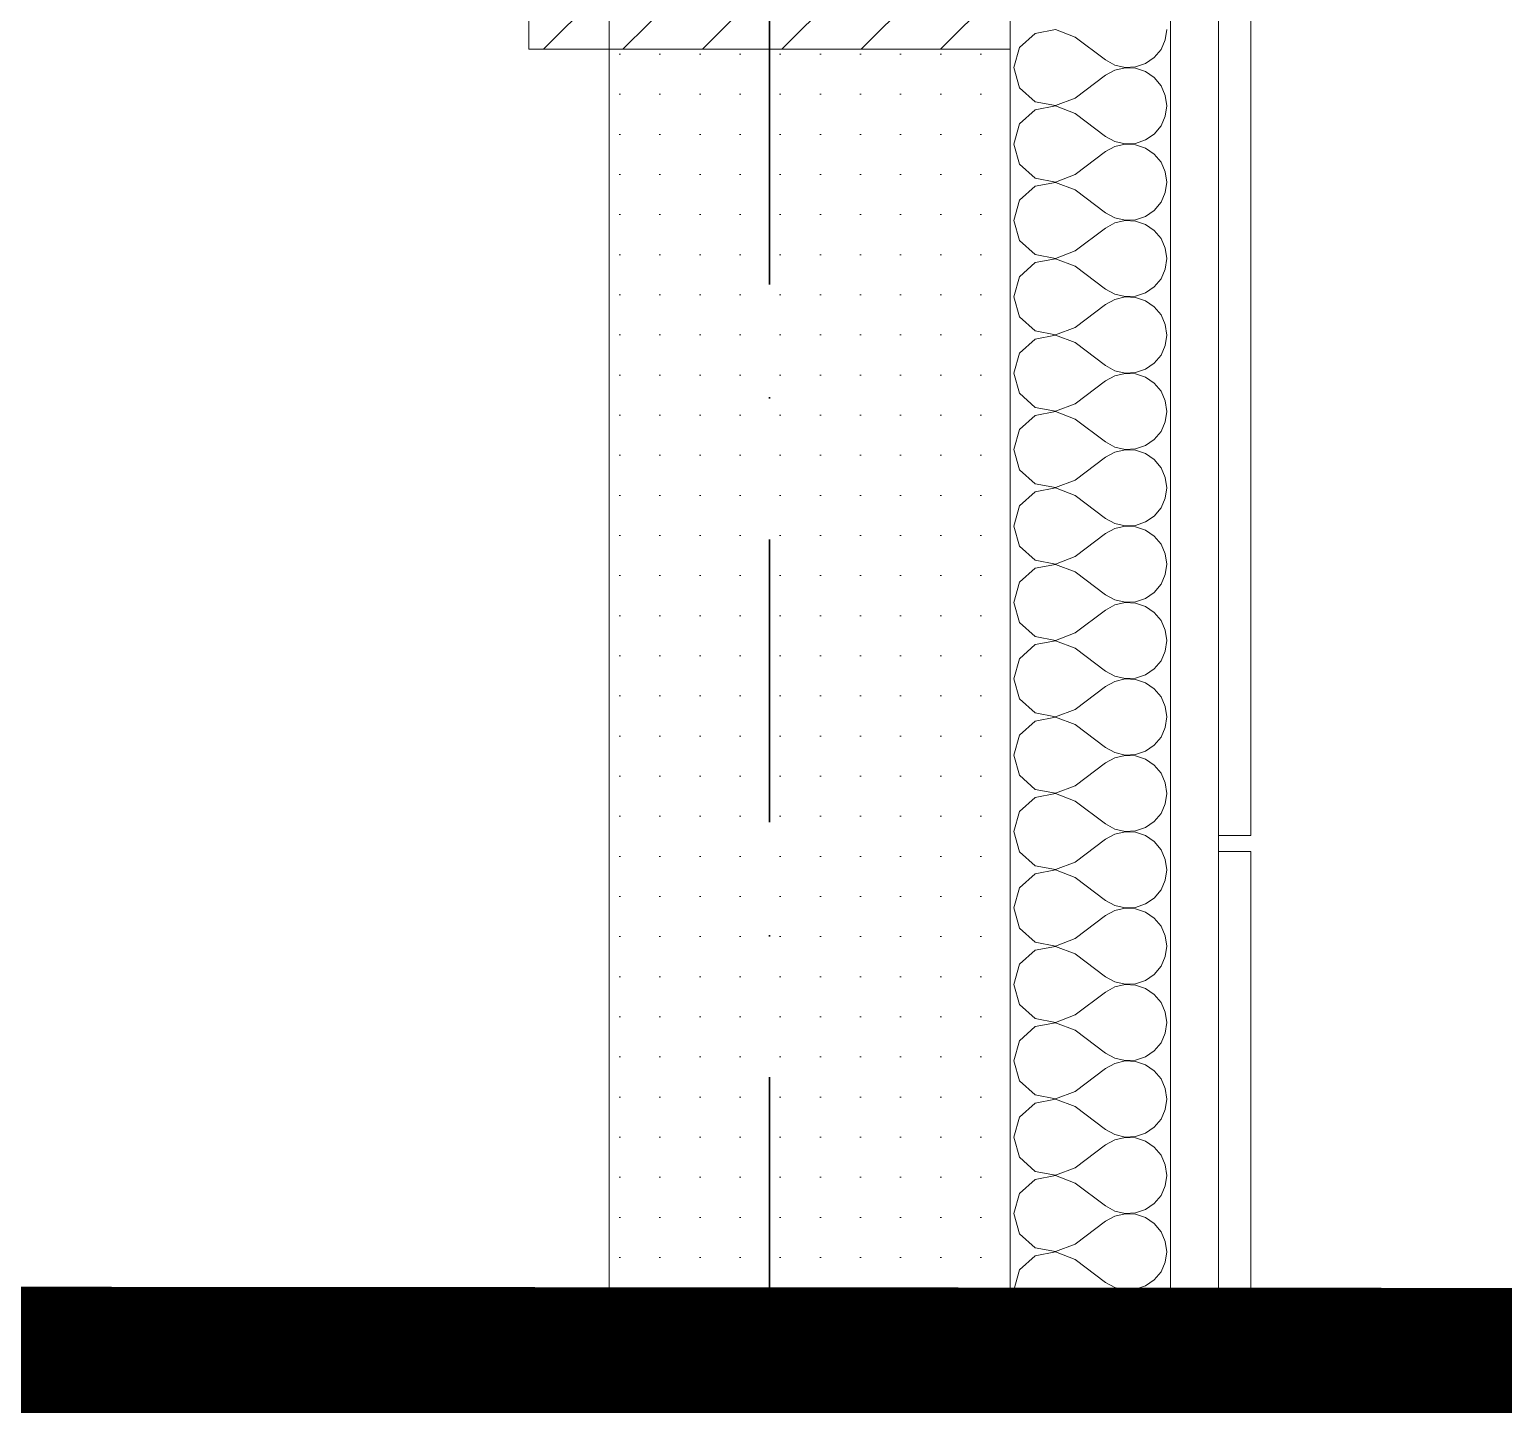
# Model space of a CAD drawing. Header units: millimetres. Extents: x 1322820 to 1391563, y 1051909 to 1098256.
# Drawn here: x 1365617 to 1366536, y 1085276 to 1086133 of the extents above; entities that cross this region are included whole.
import ezdxf
from ezdxf.enums import TextEntityAlignment as Align

# ---------------------------------------------------------------- set-up
doc = ezdxf.new("R2010")
doc.units = ezdxf.units.MM
doc.header["$MEASUREMENT"] = 0
doc.linetypes.add('Dot & Dashed', pattern=[335.138881, 176.388884, -88.194442, 0, -70.555556])
doc.layers.get('0').update_dxf_attribs({"true_color": 0x787878})
for name, color, linetype, true_color in [('arhitectura - decoratii fatada', 7, 'Continuous', 0x787878), ('New_arhitectura - axe', 7, 'Continuous', 0x787878), ('New_rezistenta - pereti de rezistenta', 7, 'Continuous', 0x787878), ('New_rezistenta - stalpi', 7, 'Continuous', 0x787878)]:
    doc.layers.add(name, color=color, linetype=linetype, true_color=true_color)
for name, color, linetype, lineweight, true_color in [('arhitectura - decoratii fatada_Pen_No__101', 7, 'Continuous', 13, 0x787878), ('New_arhitectura - axe_Pen_No__201', 7, 'Continuous', 35, 0x787878), ('New_arhitectura - suprafete DTAC_Pen_No__14', 7, 'Continuous', 18, 0x787878), ('New_rezistenta - pereti de rezistenta_Pen_No__1', 7, 'Continuous', 13, 0x787878), ('New_rezistenta - pereti de rezistenta_Pen_No__21', 7, 'Continuous', 20, 0x787878), ('New_rezistenta - stalpi_Pen_No__1', 7, 'Continuous', 13, 0x787878)]:
    doc.layers.add(name, color=color, linetype=linetype, lineweight=lineweight, true_color=true_color)
doc.layers.add('circuite prize vitali', color=1, linetype='Continuous')
doc.styles.add('GENERATED_STYLE_1', font='arialbd.ttf')

# ---------------------------------------------------------------- blocks, each defined once
blk = doc.blocks.new('*X90', base_point=(1356235.24, 1078942.57))
at = {"layer": 'New_rezistenta - pereti de rezistenta_Pen_No__1', "color": 7, "linetype": 'Continuous', "lineweight": 13}
for p, q in [((1366244.08, 1086130.53), (1366234.48, 1086121.75)), ((1366256.87, 1086132.95), (1366244.08, 1086130.53)), ((1366269.01, 1086128.28), (1366256.87, 1086132.95)), ((1366325.25, 1086126.54), (1366326.16, 1086133.05)), ((1366234.48, 1086121.75), (1366230.92, 1086109.24)), ((1366269.01, 1086128.28), (1366288.06, 1086114)), ((1366318.41, 1086115.47), (1366322.6, 1086120.53)), ((1366322.6, 1086120.53), (1366325.25, 1086126.54)), ((1366288.06, 1086114), (1366293.81, 1086110.82)), ((1366293.81, 1086110.82), (1366300.21, 1086109.33)), ((1366306.77, 1086109.65), (1366313, 1086111.75)), ((1366313, 1086111.75), (1366318.41, 1086115.47)), ((1366230.92, 1086109.24), (1366234.48, 1086096.72)), ((1366269.01, 1086090.19), (1366288.06, 1086104.48)), ((1366293.81, 1086107.65), (1366288.06, 1086104.48)), ((1366300.21, 1086109.14), (1366293.81, 1086107.65)), ((1366300.21, 1086109.33), (1366306.77, 1086109.65)), ((1366306.77, 1086108.82), (1366300.21, 1086109.14)), ((1366313, 1086106.72), (1366306.77, 1086108.82)), ((1366318.41, 1086103), (1366313, 1086106.72)), ((1366322.6, 1086097.94), (1366318.41, 1086103)), ((1366234.48, 1086096.72), (1366244.08, 1086087.94)), ((1366325.25, 1086091.93), (1366322.6, 1086097.94)), ((1366244.08, 1086087.94), (1366256.87, 1086085.52)), ((1366256.87, 1086085.33), (1366244.08, 1086082.91)), ((1366256.87, 1086085.52), (1366269.01, 1086090.19)), ((1366269.01, 1086080.67), (1366256.87, 1086085.33)), ((1366326.16, 1086085.43), (1366325.25, 1086091.93)), ((1366325.25, 1086078.92), (1366326.16, 1086085.43)), ((1366234.48, 1086074.14), (1366230.92, 1086061.62)), ((1366244.08, 1086082.91), (1366234.48, 1086074.14)), ((1366269.01, 1086080.67), (1366288.06, 1086066.38)), ((1366322.6, 1086072.91), (1366325.25, 1086078.92)), ((1366288.06, 1086066.38), (1366293.81, 1086063.2)), ((1366313, 1086064.13), (1366318.41, 1086067.85)), ((1366318.41, 1086067.85), (1366322.6, 1086072.91)), ((1366230.92, 1086061.62), (1366234.48, 1086049.1)), ((1366269.01, 1086042.57), (1366288.06, 1086056.86)), ((1366293.81, 1086060.03), (1366288.06, 1086056.86)), ((1366293.81, 1086063.2), (1366300.21, 1086061.71)), ((1366300.21, 1086061.52), (1366293.81, 1086060.03)), ((1366300.21, 1086061.71), (1366306.77, 1086062.03)), ((1366306.77, 1086061.2), (1366300.21, 1086061.52)), ((1366306.77, 1086062.03), (1366313, 1086064.13)), ((1366313, 1086059.1), (1366306.77, 1086061.2)), ((1366318.41, 1086055.38), (1366313, 1086059.1)), ((1366234.48, 1086049.1), (1366244.08, 1086040.32)), ((1366322.6, 1086050.33), (1366318.41, 1086055.38)), ((1366325.25, 1086044.31), (1366322.6, 1086050.33)), ((1366244.08, 1086040.32), (1366256.87, 1086037.9)), ((1366256.87, 1086037.71), (1366244.08, 1086035.29)), ((1366256.87, 1086037.9), (1366269.01, 1086042.57)), ((1366269.01, 1086033.05), (1366256.87, 1086037.71)), ((1366326.16, 1086037.81), (1366325.25, 1086044.31)), ((1366325.25, 1086031.3), (1366326.16, 1086037.81)), ((1366244.08, 1086035.29), (1366234.48, 1086026.52)), ((1366269.01, 1086033.05), (1366288.06, 1086018.76)), ((1366322.6, 1086025.29), (1366325.25, 1086031.3)), ((1366234.48, 1086026.52), (1366230.92, 1086014)), ((1366313, 1086016.51), (1366318.41, 1086020.23)), ((1366318.41, 1086020.23), (1366322.6, 1086025.29)), ((1366230.92, 1086014), (1366234.48, 1086001.48)), ((1366288.06, 1086018.76), (1366293.81, 1086015.58)), ((1366293.81, 1086012.42), (1366288.06, 1086009.24)), ((1366293.81, 1086015.58), (1366300.21, 1086014.1)), ((1366300.21, 1086013.9), (1366293.81, 1086012.42)), ((1366300.21, 1086014.1), (1366306.77, 1086014.41)), ((1366306.77, 1086013.58), (1366300.21, 1086013.9)), ((1366306.77, 1086014.41), (1366313, 1086016.51)), ((1366313, 1086011.49), (1366306.77, 1086013.58)), ((1366318.41, 1086007.77), (1366313, 1086011.49)), ((1366234.48, 1086001.48), (1366244.08, 1085992.7)), ((1366269.01, 1085994.95), (1366288.06, 1086009.24)), ((1366322.6, 1086002.71), (1366318.41, 1086007.77)), ((1366325.25, 1085996.7), (1366322.6, 1086002.71)), ((1366244.08, 1085992.7), (1366256.87, 1085990.29)), ((1366256.87, 1085990.29), (1366269.01, 1085994.95)), ((1366326.16, 1085990.19), (1366325.25, 1085996.7)), ((1366244.08, 1085987.68), (1366234.48, 1085978.9)), ((1366256.87, 1085990.09), (1366244.08, 1085987.68)), ((1366269.01, 1085985.43), (1366256.87, 1085990.09)), ((1366269.01, 1085985.43), (1366288.06, 1085971.14)), ((1366322.6, 1085977.67), (1366325.25, 1085983.68)), ((1366325.25, 1085983.68), (1366326.16, 1085990.19)), ((1366234.48, 1085978.9), (1366230.92, 1085966.38)), ((1366318.41, 1085972.61), (1366322.6, 1085977.67)), ((1366230.92, 1085966.38), (1366234.48, 1085953.86)), ((1366288.06, 1085971.14), (1366293.81, 1085967.96)), ((1366293.81, 1085964.8), (1366288.06, 1085961.62)), ((1366293.81, 1085967.96), (1366300.21, 1085966.48)), ((1366300.21, 1085966.28), (1366293.81, 1085964.8)), ((1366300.21, 1085966.48), (1366306.77, 1085966.79)), ((1366306.77, 1085965.97), (1366300.21, 1085966.28)), ((1366306.77, 1085966.79), (1366313, 1085968.89)), ((1366313, 1085963.87), (1366306.77, 1085965.97)), ((1366313, 1085968.89), (1366318.41, 1085972.61)), ((1366318.41, 1085960.15), (1366313, 1085963.87)), ((1366269.01, 1085947.33), (1366288.06, 1085961.62)), ((1366322.6, 1085955.09), (1366318.41, 1085960.15)), ((1366325.25, 1085949.08), (1366322.6, 1085955.09)), ((1366234.48, 1085953.86), (1366244.08, 1085945.08)), ((1366256.87, 1085942.67), (1366269.01, 1085947.33)), ((1366326.16, 1085942.57), (1366325.25, 1085949.08)), ((1366244.08, 1085940.06), (1366234.48, 1085931.28)), ((1366244.08, 1085945.08), (1366256.87, 1085942.67)), ((1366256.87, 1085942.47), (1366244.08, 1085940.06)), ((1366269.01, 1085937.81), (1366256.87, 1085942.47)), ((1366269.01, 1085937.81), (1366288.06, 1085923.52)), ((1366325.25, 1085936.06), (1366326.16, 1085942.57)), ((1366234.48, 1085931.28), (1366230.92, 1085918.76)), ((1366318.41, 1085924.99), (1366322.6, 1085930.05)), ((1366322.6, 1085930.05), (1366325.25, 1085936.06)), ((1366230.92, 1085918.76), (1366234.48, 1085906.24)), ((1366288.06, 1085923.52), (1366293.81, 1085920.34)), ((1366293.81, 1085920.34), (1366300.21, 1085918.86)), ((1366300.21, 1085918.66), (1366293.81, 1085917.18)), ((1366300.21, 1085918.86), (1366306.77, 1085919.18)), ((1366306.77, 1085918.35), (1366300.21, 1085918.66)), ((1366306.77, 1085919.18), (1366313, 1085921.27)), ((1366313, 1085916.25), (1366306.77, 1085918.35)), ((1366313, 1085921.27), (1366318.41, 1085924.99)), ((1366269.01, 1085899.71), (1366288.06, 1085914)), ((1366293.81, 1085917.18), (1366288.06, 1085914)), ((1366318.41, 1085912.53), (1366313, 1085916.25)), ((1366322.6, 1085907.47), (1366318.41, 1085912.53)), ((1366234.48, 1085906.24), (1366244.08, 1085897.46)), ((1366256.87, 1085895.05), (1366269.01, 1085899.71)), ((1366325.25, 1085901.46), (1366322.6, 1085907.47)), ((1366326.16, 1085894.95), (1366325.25, 1085901.46)), ((1366244.08, 1085892.44), (1366234.48, 1085883.66)), ((1366244.08, 1085897.46), (1366256.87, 1085895.05)), ((1366256.87, 1085894.86), (1366244.08, 1085892.44)), ((1366269.01, 1085890.19), (1366256.87, 1085894.86)), ((1366325.25, 1085888.44), (1366326.16, 1085894.95)), ((1366234.48, 1085883.66), (1366230.92, 1085871.14)), ((1366269.01, 1085890.19), (1366288.06, 1085875.9)), ((1366318.41, 1085877.38), (1366322.6, 1085882.43)), ((1366322.6, 1085882.43), (1366325.25, 1085888.44)), ((1366288.06, 1085875.9), (1366293.81, 1085872.72)), ((1366293.81, 1085872.72), (1366300.21, 1085871.24)), ((1366306.77, 1085871.56), (1366313, 1085873.66)), ((1366313, 1085873.66), (1366318.41, 1085877.38)), ((1366230.92, 1085871.14), (1366234.48, 1085858.62)), ((1366269.01, 1085852.09), (1366288.06, 1085866.38)), ((1366293.81, 1085869.56), (1366288.06, 1085866.38)), ((1366300.21, 1085871.05), (1366293.81, 1085869.56)), ((1366300.21, 1085871.24), (1366306.77, 1085871.56)), ((1366306.77, 1085870.73), (1366300.21, 1085871.05)), ((1366313, 1085868.63), (1366306.77, 1085870.73)), ((1366318.41, 1085864.91), (1366313, 1085868.63)), ((1366322.6, 1085859.85), (1366318.41, 1085864.91)), ((1366234.48, 1085858.62), (1366244.08, 1085849.85)), ((1366325.25, 1085853.84), (1366322.6, 1085859.85)), ((1366326.16, 1085847.33), (1366325.25, 1085853.84)), ((1366244.08, 1085844.82), (1366234.48, 1085836.04)), ((1366244.08, 1085849.85), (1366256.87, 1085847.43)), ((1366256.87, 1085847.24), (1366244.08, 1085844.82)), ((1366256.87, 1085847.43), (1366269.01, 1085852.09)), ((1366269.01, 1085842.57), (1366256.87, 1085847.24)), ((1366325.25, 1085840.83), (1366326.16, 1085847.33)), ((1366234.48, 1085836.04), (1366230.92, 1085823.52)), ((1366269.01, 1085842.57), (1366288.06, 1085828.28)), ((1366322.6, 1085834.81), (1366325.25, 1085840.83)), ((1366288.06, 1085828.28), (1366293.81, 1085825.11)), ((1366306.77, 1085823.94), (1366313, 1085826.04)), ((1366313, 1085826.04), (1366318.41, 1085829.76)), ((1366318.41, 1085829.76), (1366322.6, 1085834.81)), ((1366230.92, 1085823.52), (1366234.48, 1085811.01)), ((1366269.01, 1085804.48), (1366288.06, 1085818.76)), ((1366293.81, 1085821.94), (1366288.06, 1085818.76)), ((1366293.81, 1085825.11), (1366300.21, 1085823.62)), ((1366300.21, 1085823.43), (1366293.81, 1085821.94)), ((1366300.21, 1085823.62), (1366306.77, 1085823.94)), ((1366306.77, 1085823.11), (1366300.21, 1085823.43)), ((1366313, 1085821.01), (1366306.77, 1085823.11)), ((1366318.41, 1085817.29), (1366313, 1085821.01)), ((1366322.6, 1085812.23), (1366318.41, 1085817.29)), ((1366234.48, 1085811.01), (1366244.08, 1085802.23)), ((1366325.25, 1085806.22), (1366322.6, 1085812.23)), ((1366244.08, 1085802.23), (1366256.87, 1085799.81)), ((1366256.87, 1085799.62), (1366244.08, 1085797.2)), ((1366256.87, 1085799.81), (1366269.01, 1085804.48)), ((1366269.01, 1085794.95), (1366256.87, 1085799.62)), ((1366326.16, 1085799.71), (1366325.25, 1085806.22)), ((1366325.25, 1085793.21), (1366326.16, 1085799.71)), ((1366244.08, 1085797.2), (1366234.48, 1085788.42)), ((1366269.01, 1085794.95), (1366288.06, 1085780.67)), ((1366322.6, 1085787.2), (1366325.25, 1085793.21)), ((1366234.48, 1085788.42), (1366230.92, 1085775.9)), ((1366288.06, 1085780.67), (1366293.81, 1085777.49)), ((1366313, 1085778.42), (1366318.41, 1085782.14)), ((1366318.41, 1085782.14), (1366322.6, 1085787.2)), ((1366230.92, 1085775.9), (1366234.48, 1085763.39)), ((1366269.01, 1085756.86), (1366288.06, 1085771.14)), ((1366293.81, 1085774.32), (1366288.06, 1085771.14)), ((1366293.81, 1085777.49), (1366300.21, 1085776)), ((1366300.21, 1085775.81), (1366293.81, 1085774.32)), ((1366300.21, 1085776), (1366306.77, 1085776.32)), ((1366306.77, 1085775.49), (1366300.21, 1085775.81)), ((1366306.77, 1085776.32), (1366313, 1085778.42)), ((1366313, 1085773.39), (1366306.77, 1085775.49)), ((1366318.41, 1085769.67), (1366313, 1085773.39)), ((1366234.48, 1085763.39), (1366244.08, 1085754.61)), ((1366322.6, 1085764.61), (1366318.41, 1085769.67)), ((1366325.25, 1085758.6), (1366322.6, 1085764.61)), ((1366244.08, 1085754.61), (1366256.87, 1085752.19)), ((1366256.87, 1085752.19), (1366269.01, 1085756.86)), ((1366326.16, 1085752.09), (1366325.25, 1085758.6)), ((1366244.08, 1085749.58), (1366234.48, 1085740.8)), ((1366256.87, 1085752), (1366244.08, 1085749.58)), ((1366269.01, 1085747.33), (1366256.87, 1085752)), ((1366269.01, 1085747.33), (1366288.06, 1085733.05)), ((1366322.6, 1085739.58), (1366325.25, 1085745.59)), ((1366325.25, 1085745.59), (1366326.16, 1085752.09)), ((1366234.48, 1085740.8), (1366230.92, 1085728.28)), ((1366313, 1085730.8), (1366318.41, 1085734.52)), ((1366318.41, 1085734.52), (1366322.6, 1085739.58)), ((1366230.92, 1085728.28), (1366234.48, 1085715.77)), ((1366288.06, 1085733.05), (1366293.81, 1085729.87)), ((1366293.81, 1085726.7), (1366288.06, 1085723.52)), ((1366293.81, 1085729.87), (1366300.21, 1085728.38)), ((1366300.21, 1085728.19), (1366293.81, 1085726.7)), ((1366300.21, 1085728.38), (1366306.77, 1085728.7)), ((1366306.77, 1085727.87), (1366300.21, 1085728.19)), ((1366306.77, 1085728.7), (1366313, 1085730.8)), ((1366313, 1085725.77), (1366306.77, 1085727.87)), ((1366318.41, 1085722.05), (1366313, 1085725.77)), ((1366234.48, 1085715.77), (1366244.08, 1085706.99)), ((1366269.01, 1085709.24), (1366288.06, 1085723.52)), ((1366322.6, 1085716.99), (1366318.41, 1085722.05)), ((1366325.25, 1085710.98), (1366322.6, 1085716.99)), ((1366244.08, 1085706.99), (1366256.87, 1085704.57)), ((1366256.87, 1085704.57), (1366269.01, 1085709.24)), ((1366326.16, 1085704.48), (1366325.25, 1085710.98)), ((1366244.08, 1085701.96), (1366234.48, 1085693.18)), ((1366256.87, 1085704.38), (1366244.08, 1085701.96)), ((1366269.01, 1085699.71), (1366256.87, 1085704.38)), ((1366269.01, 1085699.71), (1366288.06, 1085685.43)), ((1366322.6, 1085691.96), (1366325.25, 1085697.97)), ((1366325.25, 1085697.97), (1366326.16, 1085704.48)), ((1366234.48, 1085693.18), (1366230.92, 1085680.67)), ((1366318.41, 1085686.9), (1366322.6, 1085691.96)), ((1366230.92, 1085680.67), (1366234.48, 1085668.15)), ((1366288.06, 1085685.43), (1366293.81, 1085682.25)), ((1366293.81, 1085679.08), (1366288.06, 1085675.9)), ((1366293.81, 1085682.25), (1366300.21, 1085680.76)), ((1366300.21, 1085680.57), (1366293.81, 1085679.08)), ((1366300.21, 1085680.76), (1366306.77, 1085681.08)), ((1366306.77, 1085680.25), (1366300.21, 1085680.57)), ((1366306.77, 1085681.08), (1366313, 1085683.18)), ((1366313, 1085678.15), (1366306.77, 1085680.25)), ((1366313, 1085683.18), (1366318.41, 1085686.9)), ((1366269.01, 1085661.62), (1366288.06, 1085675.9)), ((1366318.41, 1085674.43), (1366313, 1085678.15)), ((1366322.6, 1085669.37), (1366318.41, 1085674.43)), ((1366234.48, 1085668.15), (1366244.08, 1085659.37)), ((1366256.87, 1085656.95), (1366269.01, 1085661.62)), ((1366325.25, 1085663.36), (1366322.6, 1085669.37)), ((1366326.16, 1085656.86), (1366325.25, 1085663.36)), ((1366244.08, 1085654.34), (1366234.48, 1085645.56)), ((1366244.08, 1085659.37), (1366256.87, 1085656.95)), ((1366256.87, 1085656.76), (1366244.08, 1085654.34)), ((1366269.01, 1085652.09), (1366256.87, 1085656.76)), ((1366269.01, 1085652.09), (1366288.06, 1085637.81)), ((1366325.25, 1085650.35), (1366326.16, 1085656.86)), ((1366234.48, 1085645.56), (1366230.92, 1085633.05)), ((1366318.41, 1085639.28), (1366322.6, 1085644.34)), ((1366322.6, 1085644.34), (1366325.25, 1085650.35)), ((1366230.92, 1085633.05), (1366234.48, 1085620.53)), ((1366288.06, 1085637.81), (1366293.81, 1085634.63)), ((1366293.81, 1085634.63), (1366300.21, 1085633.14)), ((1366300.21, 1085633.14), (1366306.77, 1085633.46)), ((1366306.77, 1085633.46), (1366313, 1085635.56)), ((1366313, 1085635.56), (1366318.41, 1085639.28)), ((1366269.01, 1085614), (1366288.06, 1085628.28)), ((1366293.81, 1085631.46), (1366288.06, 1085628.28)), ((1366300.21, 1085632.95), (1366293.81, 1085631.46)), ((1366306.77, 1085632.63), (1366300.21, 1085632.95)), ((1366313, 1085630.53), (1366306.77, 1085632.63)), ((1366318.41, 1085626.81), (1366313, 1085630.53)), ((1366322.6, 1085621.75), (1366318.41, 1085626.81)), ((1366234.48, 1085620.53), (1366244.08, 1085611.75)), ((1366325.25, 1085615.74), (1366322.6, 1085621.75)), ((1366326.16, 1085609.24), (1366325.25, 1085615.74)), ((1366244.08, 1085606.72), (1366234.48, 1085597.94)), ((1366244.08, 1085611.75), (1366256.87, 1085609.33)), ((1366256.87, 1085609.14), (1366244.08, 1085606.72)), ((1366256.87, 1085609.33), (1366269.01, 1085614)), ((1366269.01, 1085604.48), (1366256.87, 1085609.14)), ((1366325.25, 1085602.73), (1366326.16, 1085609.24)), ((1366234.48, 1085597.94), (1366230.92, 1085585.43)), ((1366269.01, 1085604.48), (1366288.06, 1085590.19)), ((1366318.41, 1085591.66), (1366322.6, 1085596.72)), ((1366322.6, 1085596.72), (1366325.25, 1085602.73)), ((1366288.06, 1085590.19), (1366293.81, 1085587.01)), ((1366306.77, 1085585.84), (1366313, 1085587.94)), ((1366313, 1085587.94), (1366318.41, 1085591.66)), ((1366230.92, 1085585.43), (1366234.48, 1085572.91)), ((1366269.01, 1085566.38), (1366288.06, 1085580.67)), ((1366293.81, 1085583.84), (1366288.06, 1085580.67)), ((1366293.81, 1085587.01), (1366300.21, 1085585.52)), ((1366300.21, 1085585.33), (1366293.81, 1085583.84)), ((1366300.21, 1085585.52), (1366306.77, 1085585.84)), ((1366306.77, 1085585.01), (1366300.21, 1085585.33)), ((1366313, 1085582.91), (1366306.77, 1085585.01)), ((1366318.41, 1085579.19), (1366313, 1085582.91)), ((1366322.6, 1085574.14), (1366318.41, 1085579.19)), ((1366234.48, 1085572.91), (1366244.08, 1085564.13)), ((1366325.25, 1085568.12), (1366322.6, 1085574.14)), ((1366244.08, 1085564.13), (1366256.87, 1085561.71)), ((1366256.87, 1085561.52), (1366244.08, 1085559.1)), ((1366256.87, 1085561.71), (1366269.01, 1085566.38)), ((1366269.01, 1085556.86), (1366256.87, 1085561.52)), ((1366326.16, 1085561.62), (1366325.25, 1085568.12)), ((1366325.25, 1085555.11), (1366326.16, 1085561.62)), ((1366234.48, 1085550.33), (1366230.92, 1085537.81)), ((1366244.08, 1085559.1), (1366234.48, 1085550.33)), ((1366269.01, 1085556.86), (1366288.06, 1085542.57)), ((1366322.6, 1085549.1), (1366325.25, 1085555.11)), ((1366288.06, 1085542.57), (1366293.81, 1085539.39)), ((1366313, 1085540.32), (1366318.41, 1085544.04)), ((1366318.41, 1085544.04), (1366322.6, 1085549.1)), ((1366230.92, 1085537.81), (1366234.48, 1085525.29)), ((1366269.01, 1085518.76), (1366288.06, 1085533.05)), ((1366293.81, 1085536.23), (1366288.06, 1085533.05)), ((1366293.81, 1085539.39), (1366300.21, 1085537.9)), ((1366300.21, 1085537.71), (1366293.81, 1085536.23)), ((1366300.21, 1085537.9), (1366306.77, 1085538.22)), ((1366306.77, 1085537.39), (1366300.21, 1085537.71)), ((1366306.77, 1085538.22), (1366313, 1085540.32)), ((1366313, 1085535.29), (1366306.77, 1085537.39)), ((1366318.41, 1085531.57), (1366313, 1085535.29)), ((1366234.48, 1085525.29), (1366244.08, 1085516.51)), ((1366322.6, 1085526.52), (1366318.41, 1085531.57)), ((1366325.25, 1085520.51), (1366322.6, 1085526.52)), ((1366244.08, 1085516.51), (1366256.87, 1085514.1)), ((1366256.87, 1085513.9), (1366244.08, 1085511.49)), ((1366256.87, 1085514.1), (1366269.01, 1085518.76)), ((1366269.01, 1085509.24), (1366256.87, 1085513.9)), ((1366326.16, 1085514), (1366325.25, 1085520.51)), ((1366325.25, 1085507.49), (1366326.16, 1085514)), ((1366244.08, 1085511.49), (1366234.48, 1085502.71)), ((1366269.01, 1085509.24), (1366288.06, 1085494.95)), ((1366322.6, 1085501.48), (1366325.25, 1085507.49)), ((1366234.48, 1085502.71), (1366230.92, 1085490.19)), ((1366313, 1085492.7), (1366318.41, 1085496.42)), ((1366318.41, 1085496.42), (1366322.6, 1085501.48)), ((1366230.92, 1085490.19), (1366234.48, 1085477.67)), ((1366288.06, 1085494.95), (1366293.81, 1085491.77)), ((1366293.81, 1085488.61), (1366288.06, 1085485.43)), ((1366293.81, 1085491.77), (1366300.21, 1085490.29)), ((1366300.21, 1085490.09), (1366293.81, 1085488.61)), ((1366300.21, 1085490.29), (1366306.77, 1085490.6)), ((1366306.77, 1085489.77), (1366300.21, 1085490.09)), ((1366306.77, 1085490.6), (1366313, 1085492.7)), ((1366313, 1085487.68), (1366306.77, 1085489.77)), ((1366318.41, 1085483.96), (1366313, 1085487.68)), ((1366234.48, 1085477.67), (1366244.08, 1085468.89)), ((1366269.01, 1085471.14), (1366288.06, 1085485.43)), ((1366322.6, 1085478.9), (1366318.41, 1085483.96)), ((1366325.25, 1085472.89), (1366322.6, 1085478.9)), ((1366244.08, 1085468.89), (1366256.87, 1085466.48)), ((1366256.87, 1085466.48), (1366269.01, 1085471.14)), ((1366326.16, 1085466.38), (1366325.25, 1085472.89)), ((1366244.08, 1085463.87), (1366234.48, 1085455.09)), ((1366256.87, 1085466.28), (1366244.08, 1085463.87)), ((1366269.01, 1085461.62), (1366256.87, 1085466.28)), ((1366269.01, 1085461.62), (1366288.06, 1085447.33)), ((1366322.6, 1085453.86), (1366325.25, 1085459.87)), ((1366325.25, 1085459.87), (1366326.16, 1085466.38)), ((1366234.48, 1085455.09), (1366230.92, 1085442.57)), ((1366318.41, 1085448.8), (1366322.6, 1085453.86)), ((1366230.92, 1085442.57), (1366234.48, 1085430.05)), ((1366288.06, 1085447.33), (1366293.81, 1085444.15)), ((1366293.81, 1085440.99), (1366288.06, 1085437.81)), ((1366293.81, 1085444.15), (1366300.21, 1085442.67)), ((1366300.21, 1085442.47), (1366293.81, 1085440.99)), ((1366300.21, 1085442.67), (1366306.77, 1085442.98)), ((1366306.77, 1085442.16), (1366300.21, 1085442.47)), ((1366306.77, 1085442.98), (1366313, 1085445.08)), ((1366313, 1085440.06), (1366306.77, 1085442.16)), ((1366313, 1085445.08), (1366318.41, 1085448.8)), ((1366318.41, 1085436.34), (1366313, 1085440.06)), ((1366269.01, 1085423.52), (1366288.06, 1085437.81)), ((1366322.6, 1085431.28), (1366318.41, 1085436.34)), ((1366325.25, 1085425.27), (1366322.6, 1085431.28)), ((1366234.48, 1085430.05), (1366244.08, 1085421.27)), ((1366256.87, 1085418.86), (1366269.01, 1085423.52)), ((1366326.16, 1085418.76), (1366325.25, 1085425.27)), ((1366244.08, 1085416.25), (1366234.48, 1085407.47)), ((1366244.08, 1085421.27), (1366256.87, 1085418.86)), ((1366256.87, 1085418.66), (1366244.08, 1085416.25)), ((1366269.01, 1085414), (1366256.87, 1085418.66)), ((1366269.01, 1085414), (1366288.06, 1085399.71)), ((1366325.25, 1085412.25), (1366326.16, 1085418.76)), ((1366234.48, 1085407.47), (1366230.92, 1085394.95)), ((1366318.41, 1085401.19), (1366322.6, 1085406.24)), ((1366322.6, 1085406.24), (1366325.25, 1085412.25)), ((1366230.92, 1085394.95), (1366234.48, 1085382.43)), ((1366288.06, 1085399.71), (1366293.81, 1085396.53)), ((1366293.81, 1085396.53), (1366300.21, 1085395.05)), ((1366300.21, 1085394.86), (1366293.81, 1085393.37)), ((1366300.21, 1085395.05), (1366306.77, 1085395.37)), ((1366306.77, 1085394.54), (1366300.21, 1085394.86)), ((1366306.77, 1085395.37), (1366313, 1085397.46)), ((1366313, 1085392.44), (1366306.77, 1085394.54)), ((1366313, 1085397.46), (1366318.41, 1085401.19)), ((1366269.01, 1085375.9), (1366288.06, 1085390.19)), ((1366293.81, 1085393.37), (1366288.06, 1085390.19)), ((1366318.41, 1085388.72), (1366313, 1085392.44)), ((1366322.6, 1085383.66), (1366318.41, 1085388.72)), ((1366234.48, 1085382.43), (1366244.08, 1085373.66)), ((1366256.87, 1085371.24), (1366269.01, 1085375.9)), ((1366325.25, 1085377.65), (1366322.6, 1085383.66)), ((1366326.16, 1085371.14), (1366325.25, 1085377.65)), ((1366244.08, 1085368.63), (1366234.48, 1085359.85)), ((1366244.08, 1085373.66), (1366256.87, 1085371.24)), ((1366256.87, 1085371.05), (1366244.08, 1085368.63)), ((1366269.01, 1085366.38), (1366256.87, 1085371.05)), ((1366325.25, 1085364.64), (1366326.16, 1085371.14)), ((1366234.48, 1085359.85), (1366230.92, 1085347.33)), ((1366269.01, 1085366.38), (1366288.06, 1085352.09)), ((1366318.41, 1085353.57), (1366322.6, 1085358.62)), ((1366322.6, 1085358.62), (1366325.25, 1085364.64)), ((1366288.06, 1085352.09), (1366293.81, 1085348.92)), ((1366293.81, 1085348.92), (1366300.21, 1085347.43)), ((1366306.77, 1085347.75), (1366313, 1085349.85)), ((1366313, 1085349.85), (1366318.41, 1085353.57)), ((1366230.92, 1085347.33), (1366234.48, 1085334.81)), ((1366269.01, 1085328.28), (1366288.06, 1085342.57)), ((1366293.81, 1085345.75), (1366288.06, 1085342.57)), ((1366300.21, 1085347.24), (1366293.81, 1085345.75)), ((1366300.21, 1085347.43), (1366306.77, 1085347.75)), ((1366306.77, 1085346.92), (1366300.21, 1085347.24)), ((1366313, 1085344.82), (1366306.77, 1085346.92)), ((1366318.41, 1085341.1), (1366313, 1085344.82)), ((1366322.6, 1085336.04), (1366318.41, 1085341.1)), ((1366234.48, 1085334.81), (1366244.08, 1085326.04)), ((1366325.25, 1085330.03), (1366322.6, 1085336.04)), ((1366326.16, 1085323.52), (1366325.25, 1085330.03)), ((1366244.08, 1085321.01), (1366234.48, 1085312.23)), ((1366244.08, 1085326.04), (1366256.87, 1085323.62)), ((1366256.87, 1085323.43), (1366244.08, 1085321.01)), ((1366256.87, 1085323.62), (1366269.01, 1085328.28)), ((1366269.01, 1085318.76), (1366256.87, 1085323.43)), ((1366325.25, 1085317.02), (1366326.16, 1085323.52)), ((1366234.48, 1085312.23), (1366230.92, 1085299.71)), ((1366269.01, 1085318.76), (1366288.06, 1085304.48)), ((1366322.6, 1085311.01), (1366325.25, 1085317.02)), ((1366288.06, 1085304.48), (1366293.81, 1085301.3)), ((1366306.77, 1085300.13), (1366313, 1085302.23)), ((1366313, 1085302.23), (1366318.41, 1085305.95)), ((1366318.41, 1085305.95), (1366322.6, 1085311.01)), ((1366230.92, 1085299.71), (1366234.48, 1085287.2)), ((1366269.01, 1085280.67), (1366288.06, 1085294.95)), ((1366293.81, 1085298.13), (1366288.06, 1085294.95)), ((1366293.81, 1085301.3), (1366300.21, 1085299.81)), ((1366300.21, 1085299.62), (1366293.81, 1085298.13)), ((1366300.21, 1085299.81), (1366306.77, 1085300.13)), ((1366306.77, 1085299.3), (1366300.21, 1085299.62)), ((1366313, 1085297.2), (1366306.77, 1085299.3)), ((1366318.41, 1085293.48), (1366313, 1085297.2)), ((1366322.6, 1085288.42), (1366318.41, 1085293.48)), ((1366234.48, 1085287.2), (1366244.08, 1085278.42)), ((1366325.25, 1085282.41), (1366322.6, 1085288.42)), ((1366244.08, 1085278.42), (1366256.87, 1085276)), ((1366256.87, 1085276), (1366269.01, 1085280.67)), ((1366326.16, 1085275.9), (1366325.25, 1085282.41))]:
    blk.add_line(p, q, dxfattribs=at)
blk = doc.blocks.new('Wall_31_1', base_point=(1365978.54, 1085033.36))
at = {"layer": 'New_rezistenta - pereti de rezistenta', "linetype": 'Continuous', "lineweight": 0, "true_color": 0x000000}
h = blk.add_hatch(dxfattribs=at)
h.set_pattern_fill('GYPSUM_0001', color=18, style=0, pattern_type=2)
h.set_pattern_definition([(0, (1356235.236, 1078942.57), (0, 25), [0, -25])])
h.paths.add_polyline_path([(1365978.54, 1085033.36), (1366228.54, 1085033.36), (1366228.54, 1086120.65), (1365978.54, 1086120.65)])
at = {"layer": 'New_rezistenta - pereti de rezistenta_Pen_No__21', "color": 7, "linetype": 'Continuous', "lineweight": 20}
for p, q in [((1366328.54, 1084783.36), (1366328.54, 1086783.36)), ((1366228.54, 1085033.36), (1366228.54, 1086120.65))]:
    blk.add_line(p, q, dxfattribs=at)
at = {"layer": 'New_rezistenta - pereti de rezistenta_Pen_No__21', "color": 7, "linetype": 'Continuous', "lineweight": 20, "flags": 128}
for points in [[(1366358.54, 1084683.36), (1366358.54, 1086783.36)], [(1365978.54, 1086120.65), (1365978.54, 1085033.36)]]:
    blk.add_lwpolyline(points, dxfattribs=at)
at = {"layer": 'New_rezistenta - pereti de rezistenta', "color": 2, "lineweight": 13}
blk.add_blockref('*X90', (1356235.24, 1078942.57), dxfattribs=at)
blk = doc.blocks.new('Wall_196_1', base_point=(1366378.54, 1084633.36))
at = {"layer": 'arhitectura - decoratii fatada_Pen_No__101', "color": 253, "linetype": 'Continuous', "lineweight": 13, "flags": 128}
for points in [[(1366378.54, 1085620.6), (1366358.54, 1085620.6)], [(1366358.54, 1085620.6), (1366358.54, 1084653.36)], [(1366378.54, 1084653.36), (1366378.54, 1085620.6)]]:
    blk.add_lwpolyline(points, dxfattribs=at)
blk = doc.blocks.new('Wall_197_1', base_point=(1366378.54, 1084633.36))
at = {"layer": 'arhitectura - decoratii fatada_Pen_No__101', "color": 253, "linetype": 'Continuous', "lineweight": 13, "flags": 128}
for points in [[(1366378.54, 1085620.6), (1366358.54, 1085620.6)], [(1366358.54, 1085620.6), (1366358.54, 1084653.36)], [(1366378.54, 1084653.36), (1366378.54, 1085620.6)]]:
    blk.add_lwpolyline(points, dxfattribs=at)
blk = doc.blocks.new('Wall_198_1', base_point=(1366378.54, 1084633.36))
at = {"layer": 'arhitectura - decoratii fatada_Pen_No__101', "color": 253, "linetype": 'Continuous', "lineweight": 13, "flags": 128}
for points in [[(1366378.54, 1085620.6), (1366358.54, 1085620.6)], [(1366358.54, 1085620.6), (1366358.54, 1084653.36)], [(1366378.54, 1084653.36), (1366378.54, 1085620.6)]]:
    blk.add_lwpolyline(points, dxfattribs=at)
blk = doc.blocks.new('Wall_199_1', base_point=(1366378.54, 1085630.6))
at = {"layer": 'arhitectura - decoratii fatada_Pen_No__101', "color": 253, "linetype": 'Continuous', "lineweight": 13, "flags": 128}
for points in [[(1366378.54, 1086773.36), (1366358.54, 1086773.36)], [(1366358.54, 1086773.36), (1366358.54, 1085630.6)], [(1366378.54, 1085630.6), (1366378.54, 1086773.36)], [(1366358.54, 1085630.6), (1366378.54, 1085630.6)]]:
    blk.add_lwpolyline(points, dxfattribs=at)
blk = doc.blocks.new('Wall_200_1', base_point=(1366378.54, 1085630.6))
at = {"layer": 'arhitectura - decoratii fatada_Pen_No__101', "color": 253, "linetype": 'Continuous', "lineweight": 13, "flags": 128}
for points in [[(1366378.54, 1086773.36), (1366358.54, 1086773.36)], [(1366358.54, 1086773.36), (1366358.54, 1085630.6)], [(1366378.54, 1085630.6), (1366378.54, 1086773.36)], [(1366358.54, 1085630.6), (1366378.54, 1085630.6)]]:
    blk.add_lwpolyline(points, dxfattribs=at)
blk = doc.blocks.new('Wall_201_1', base_point=(1366378.54, 1085630.6))
at = {"layer": 'arhitectura - decoratii fatada_Pen_No__101', "color": 253, "linetype": 'Continuous', "lineweight": 13, "flags": 128}
for points in [[(1366378.54, 1086773.36), (1366358.54, 1086773.36)], [(1366358.54, 1086773.36), (1366358.54, 1085630.6)], [(1366378.54, 1085630.6), (1366378.54, 1086773.36)], [(1366358.54, 1085630.6), (1366378.54, 1085630.6)]]:
    blk.add_lwpolyline(points, dxfattribs=at)
blk = doc.blocks.new('Column_5_1', base_point=(1366078.54, 1086270.65))
at = {"layer": 'New_rezistenta - stalpi', "linetype": 'Continuous', "lineweight": 0, "true_color": 0x000000}
h = blk.add_hatch(dxfattribs=at)
h.set_pattern_fill('BETON_C16_20__1__0001', color=18, style=0, pattern_type=2)
h.set_pattern_definition([(45, (1356235.236, 1078942.57), (-24.74874, 24.74874), [])])
h.paths.add_polyline_path([(1365928.54, 1086120.65), (1366228.54, 1086120.65), (1366228.54, 1086420.65), (1365928.54, 1086420.65)])
at = {"layer": 'New_rezistenta - stalpi_Pen_No__1', "color": 7, "linetype": 'Continuous', "lineweight": 13, "flags": 128}
blk.add_lwpolyline([(1365928.54, 1086120.65), (1366228.54, 1086120.65), (1366228.54, 1086420.65), (1365928.54, 1086420.65)], close=True, dxfattribs=at)
blk = doc.blocks.new('Standard grid marker')
at = {"layer": 'New_arhitectura - axe_Pen_No__201', "linetype": 'Dot & Dashed', "lineweight": 35}
blk.add_line((1000, 0), (43349.95, 0), dxfattribs=at)
at = {"layer": 'New_arhitectura - axe_Pen_No__201', "lineweight": 35, "style": 'GENERATED_STYLE_1'}
for tag, p in [('AC_MarkerText_1_0', (-106.07, 7.14)), ('AC_MarkerText_1_1', (44456.02, 7.14))]:
    blk.add_attdef(tag, text='', height=125, rotation=270, dxfattribs=at).set_placement(p, align=Align.MIDDLE_CENTER)
blk = doc.blocks.new('terasa')
at = {"layer": 'New_arhitectura - suprafete DTAC_Pen_No__14', "linetype": 'Continuous', "lineweight": 18, "flags": 128}
blk.add_lwpolyline([(1361828.539, 1090570.6), (1361828.539, 1085033.356), (1365978.539, 1085033.356), (1365978.539, 1090570.6)], close=True, dxfattribs=at)
at = {"layer": 'arhitectura - decoratii fatada', "lineweight": 20}
for name, p in [('Wall_199_1', (1366378.539, 1085630.6)), ('Wall_200_1', (1366378.539, 1085630.6)), ('Wall_201_1', (1366378.539, 1085630.6)), ('Wall_196_1', (1366378.539, 1084633.356)), ('Wall_197_1', (1366378.539, 1084633.356)), ('Wall_198_1', (1366378.539, 1084633.356))]:
    blk.add_blockref(name, p, dxfattribs=at)
at = {"layer": 'New_arhitectura - axe', "linetype": 'Continuous', "lineweight": 13, "zscale": 1000, "rotation": 90}
blk.add_blockref('Standard grid marker', (1366078.539, 1052120.65), dxfattribs=at)
at = {"layer": 'New_rezistenta - pereti de rezistenta', "lineweight": 13}
blk.add_blockref('Wall_31_1', (1365978.539, 1085033.356), dxfattribs=at)
at = {"layer": 'New_rezistenta - stalpi', "lineweight": 13}
blk.add_blockref('Column_5_1', (1366078.539, 1086270.65), dxfattribs=at)

msp = doc.modelspace()

# ---------------------------------------------------------------- block references
msp.add_blockref('terasa', (0, 0))

# ---------------------------------------------------------------- next in the draw order: linework, layer by layer
at = {"layer": 'circuite prize vitali', "lineweight": 20, "const_width": 80}
msp.add_lwpolyline([(1362139.29, 1085500.62), (1362570.84, 1085311.74), (1371715.31, 1085304.54), (1373094.73, 1085275.89), (1373094.73, 1085275.89), (1373094.73, 1085275.89), (1373094.73, 1085275.89), (1373094.73, 1085275.89), (1373094.73, 1085275.89), (1373094.73, 1085275.89), (1373094.73, 1085275.89)], dxfattribs=at)

doc.saveas('drawing.dxf')
